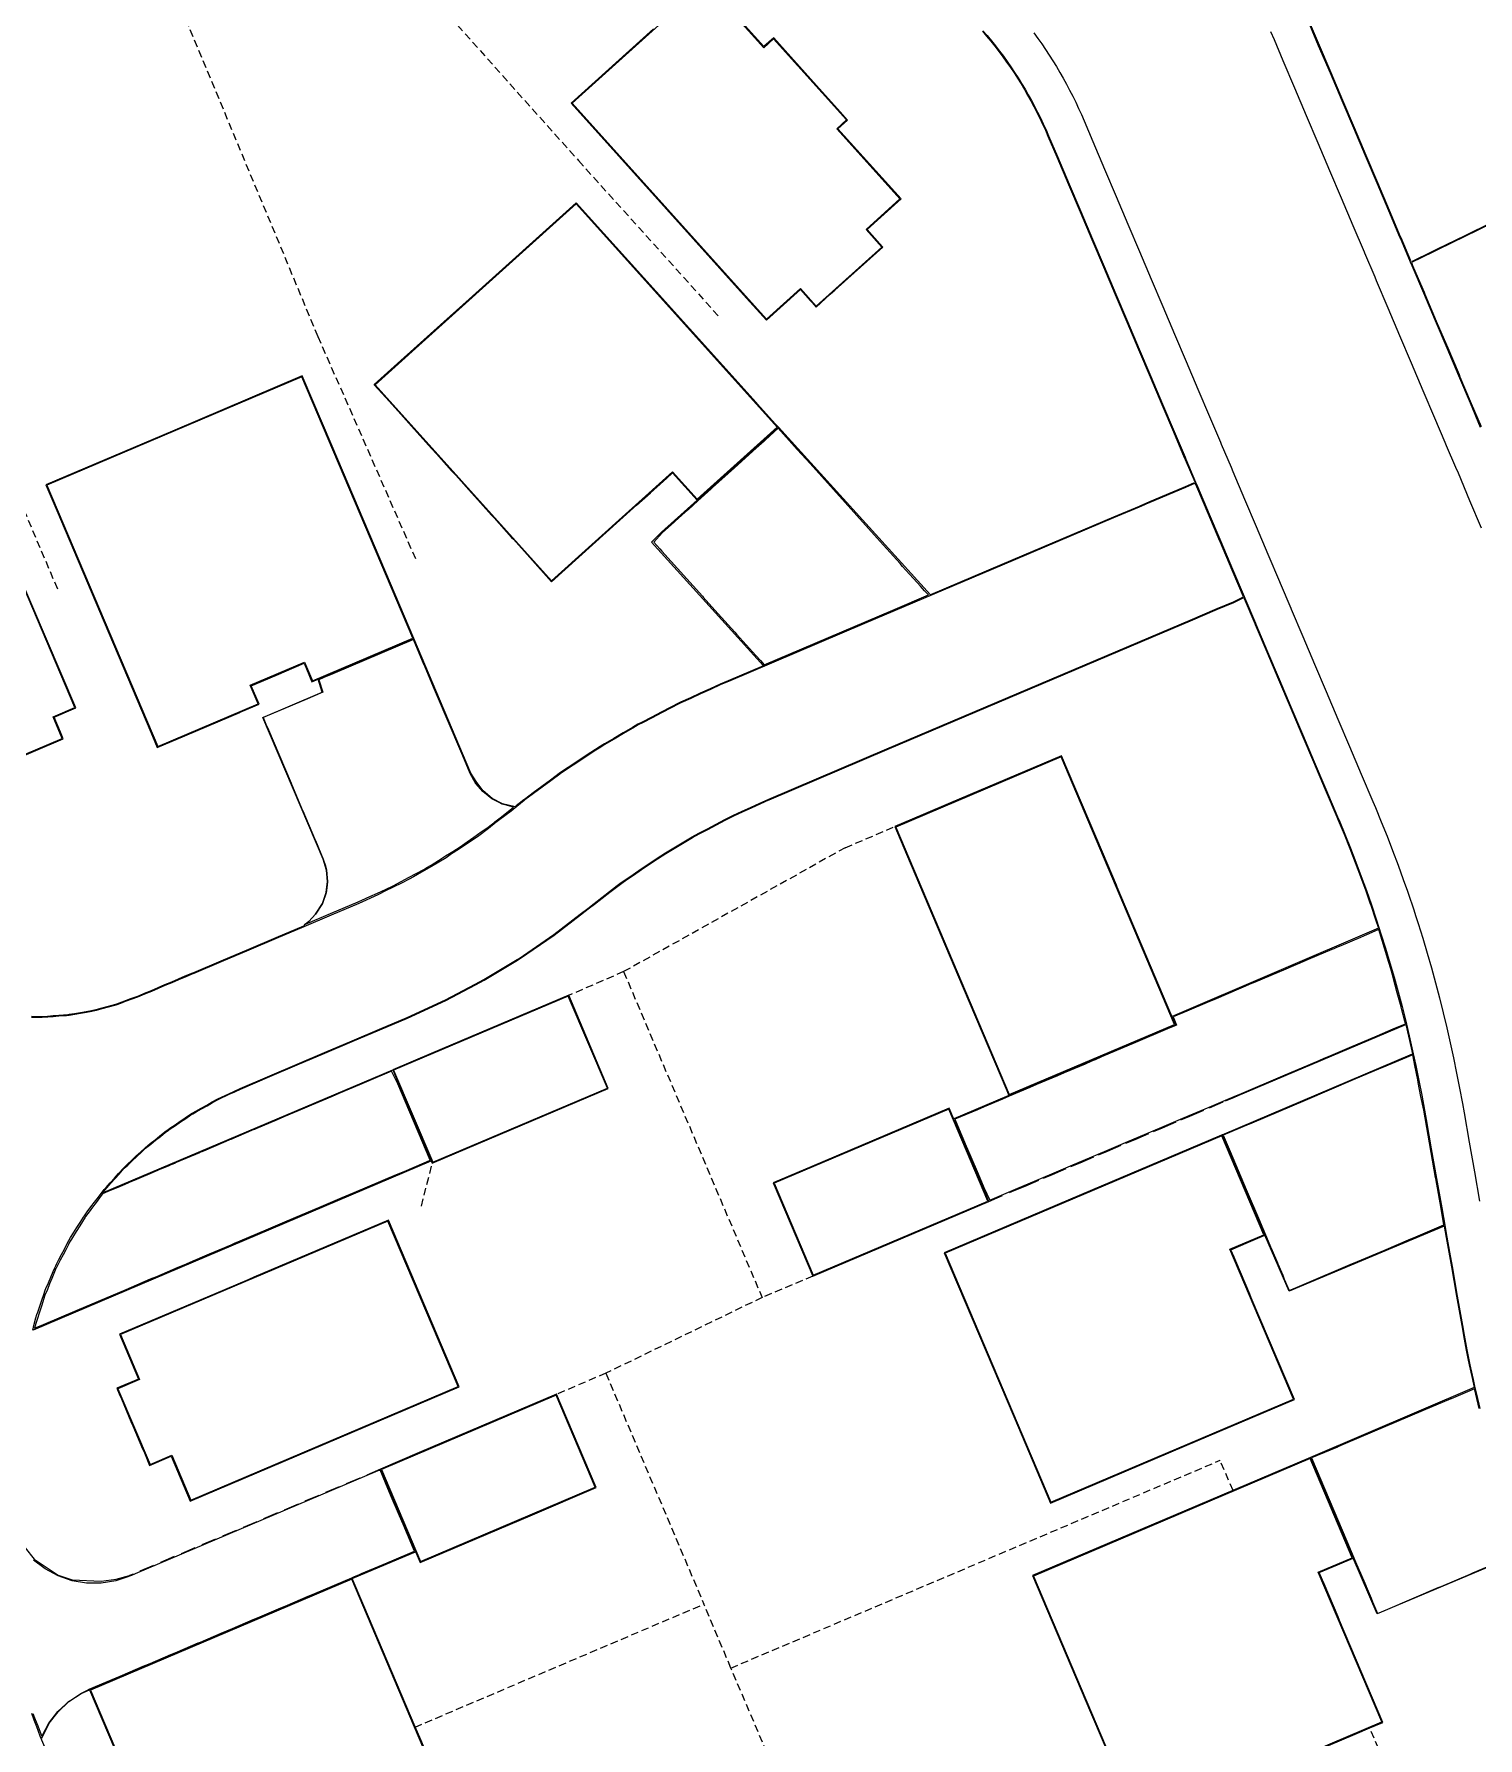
# Model space of a CAD drawing. Header units: metres. Extents: x 337936 to 338461, y 373266 to 374024.
# Drawn here: x 338106 to 338154.3, y 373467.2 to 373524.3 of the extents above; entities that cross this region are included whole.
import ezdxf

# ---------------------------------------------------------------- set-up
doc = ezdxf.new("R2010")
doc.units = ezdxf.units.M
doc.linetypes.add('DASHED2', pattern=[0.375, 0.25, -0.125])
for name, color, linetype in [('3D_LINES', 4, 'Continuous'), ('PLOTS EXTERNAL LEVEL', 3, 'Continuous'), ('PLOTS FFL', 1, 'Continuous')]:
    doc.layers.add(name, color=color, linetype=linetype)
doc.layers.add('GARAGES FFL', color=150, linetype='Continuous', lineweight=0)

msp = doc.modelspace()

# ---------------------------------------------------------------- linework, layer by layer
at = {"layer": '3D_LINES', "linetype": 'DASHED2'}
for points in [[(338114.655, 373530.718, 33.237), (338114.658, 373530.714, 33.337), (338124.202, 373520.04, 34.05)], [(338115.488, 373514.141, 33.975), (338109.61, 373528.244, 33.38), (338109.61, 373528.244, 33.38)], [(338106.768, 373505.692, 33.975), (338099.335, 373523.204, 33.353)], [(338124.202, 373520.04, 34.05), (338128.889, 373514.834, 34.05)], [(338118.755, 373506.701, 33.975), (338115.488, 373514.141, 33.975)], [(338133.134, 373497.038, 34.18), (338134.821, 373497.754, 34.275), (338134.821, 373497.754, 34.275)], [(338133.134, 373497.038, 34.18), (338125.716, 373492.888, 33.85)], [(338125.716, 373492.888, 33.85), (338123.871, 373492.089, 33.75)], [(338125.716, 373492.888, 33.85), (338130.351, 373481.981, 34.125)], [(338118.944, 373485.04, 33.662), (338119.31, 373486.475, 33.75)], [(338132.05, 373482.696, 34.125), (338130.351, 373481.981, 34.125)], [(338130.351, 373481.981, 34.125), (338125.122, 373479.445, 33.9)], [(338125.122, 373479.445, 33.9), (338123.474, 373478.745, 33.9), (338123.467, 373478.742, 33.75)], [(338125.122, 373479.445, 33.9), (338128.402, 373471.717, 33.865)], [(338129.309, 373469.58, 33.865), (338145.687, 373476.532, 34.057), (338145.687, 373476.532, 34.057)], [(338146.117, 373475.52, 33.975), (338145.687, 373476.532, 34.057)], [(338118.731, 373467.601, 33.9), (338128.402, 373471.717, 33.865)], [(338129.309, 373469.58, 33.865), (338128.402, 373471.717, 33.865)], [(338131.682, 373463.989, 33.85), (338129.309, 373469.58, 33.865)], [(338151.282, 373466.194, 33.9), (338150.696, 373467.575, 33.975)]]:
    msp.add_polyline3d(points, dxfattribs=at)
at = {"layer": '3D_LINES'}
for points in [[(338152.07, 373516.676, 34.641), (338151.743, 373517.447, 34.641), (338151.726, 373517.487, 34.641), (338151.353, 373518.367, 34.627), (338150.962, 373519.288, 34.61), (338150.571, 373520.208, 34.592), (338150.18, 373521.129, 34.573), (338149.79, 373522.049, 34.554), (338149.399, 373522.97, 34.533), (338149.008, 373523.89, 34.511), (338148.712, 373524.588, 34.494), (338148.591, 373524.868, 34.489), (338148.518, 373525.032, 34.485), (338148.466, 373525.147, 34.483), (338148.337, 373525.423, 34.477), (338148.205, 373525.698, 34.471), (338148.087, 373525.937, 34.466)], [(338154.408, 373511.106, 34.615), (338154.065, 373511.914, 34.621), (338153.674, 373512.834, 34.627), (338153.283, 373513.755, 34.632), (338152.893, 373514.675, 34.636), (338152.502, 373515.596, 34.639), (338152.111, 373516.516, 34.641), (338152.06, 373516.636, 34.641), (338152.06, 373516.636, 34.641), (338151.72, 373517.437, 34.641), (338151.703, 373517.478, 34.641), (338151.703, 373517.478, 34.641), (338151.33, 373518.357, 34.627), (338150.939, 373519.278, 34.61), (338150.548, 373520.198, 34.592), (338150.157, 373521.119, 34.573), (338149.767, 373522.039, 34.554), (338149.376, 373522.96, 34.533), (338148.985, 373523.88, 34.511), (338148.689, 373524.579, 34.494)], [(338137.726, 373524.368, 34.39), (338137.869, 373524.202, 34.393), (338138.008, 373524.033, 34.397), (338138.145, 373523.862, 34.401), (338138.279, 373523.689, 34.404), (338138.409, 373523.514, 34.408), (338138.537, 373523.336, 34.411), (338138.663, 373523.157, 34.415), (338138.785, 373522.975, 34.418), (338138.904, 373522.791, 34.421), (338139.02, 373522.606, 34.424), (338139.133, 373522.418, 34.427), (338139.242, 373522.229, 34.43), (338139.349, 373522.038, 34.433), (338139.452, 373521.845, 34.435), (338139.553, 373521.651, 34.438), (338139.65, 373521.455, 34.44), (338139.743, 373521.257, 34.443), (338139.834, 373521.058, 34.445), (338139.921, 373520.857, 34.448), (338140.217, 373520.159, 34.453), (338140.608, 373519.238, 34.459), (338140.999, 373518.318, 34.464), (338141.39, 373517.397, 34.468), (338141.78, 373516.477, 34.471), (338142.171, 373515.556, 34.474), (338142.562, 373514.636, 34.475), (338142.953, 373513.715, 34.475), (338143.343, 373512.795, 34.474), (338143.734, 373511.874, 34.472), (338144.125, 373510.954, 34.469), (338144.487, 373510.1, 34.466), (338144.516, 373510.033, 34.465), (338144.834, 373509.283, 34.461)], [(338137.745, 373524.385, 34.39), (338137.888, 373524.218, 34.393), (338138.027, 373524.049, 34.397), (338138.164, 373523.878, 34.401), (338138.298, 373523.704, 34.404), (338138.43, 373523.529, 34.408), (338138.558, 373523.351, 34.411), (338138.683, 373523.171, 34.415), (338138.805, 373522.989, 34.418), (338138.925, 373522.805, 34.421), (338139.041, 373522.619, 34.424), (338139.154, 373522.431, 34.427), (338139.264, 373522.242, 34.43), (338139.371, 373522.05, 34.433), (338139.475, 373521.857, 34.435), (338139.575, 373521.662, 34.438), (338139.672, 373521.465, 34.44), (338139.766, 373521.267, 34.443), (338139.857, 373521.068, 34.445), (338139.944, 373520.867, 34.448), (338140.24, 373520.168, 34.453), (338140.631, 373519.248, 34.459), (338141.022, 373518.327, 34.464), (338141.413, 373517.407, 34.468), (338141.803, 373516.486, 34.471), (338142.194, 373515.566, 34.474), (338142.585, 373514.645, 34.475), (338142.976, 373513.725, 34.475), (338143.366, 373512.804, 34.474), (338143.757, 373511.884, 34.472), (338144.148, 373510.963, 34.469), (338144.51, 373510.11, 34.466), (338144.51, 373510.11, 34.466), (338144.539, 373510.043, 34.465), (338144.867, 373509.268, 34.461), (338144.867, 373509.268, 34.461), (338144.929, 373509.122, 34.46), (338145.32, 373508.202, 34.455), (338145.711, 373507.281, 34.448), (338146.101, 373506.361, 34.44), (338146.492, 373505.44, 34.431), (338146.512, 373505.393, 34.431), (338146.512, 373505.393, 34.431), (338146.869, 373504.552, 34.422), (338146.869, 373504.552, 34.422), (338146.883, 373504.52, 34.421), (338147.274, 373503.599, 34.41), (338147.664, 373502.679, 34.399), (338148.055, 373501.758, 34.388), (338148.446, 373500.838, 34.377), (338148.837, 373499.917, 34.366), (338149.227, 373498.997, 34.355), (338149.618, 373498.076, 34.343), (338149.666, 373497.964, 34.342), (338149.86, 373497.495, 34.336), (338150.049, 373497.025, 34.329), (338150.233, 373496.552, 34.323), (338150.411, 373496.077, 34.317), (338150.584, 373495.6, 34.311), (338150.738, 373495.162, 34.305), (338150.752, 373495.122, 34.304), (338150.914, 373494.641, 34.298), (338151.016, 373494.332, 34.294), (338151.016, 373494.332, 34.294), (338151.071, 373494.159, 34.292), (338151.223, 373493.675, 34.286), (338151.369, 373493.189, 34.279), (338151.51, 373492.702, 34.273), (338151.645, 373492.213, 34.267), (338151.775, 373491.722, 34.261), (338151.899, 373491.23, 34.254), (338152.018, 373490.737, 34.248), (338152.131, 373490.243, 34.242), (338152.238, 373489.747, 34.236), (338152.34, 373489.25, 34.229), (338152.437, 373488.752, 34.223), (338152.528, 373488.253, 34.217), (338152.583, 373487.938, 34.213), (338152.757, 373486.953, 34.202), (338152.931, 373485.969, 34.191), (338153.104, 373484.984, 34.18), (338153.207, 373484.399, 34.173), (338153.278, 373483.999, 34.169), (338153.366, 373483.499, 34.163), (338153.366, 373483.499, 34.163), (338153.452, 373483.014, 34.158), (338153.625, 373482.029, 34.147), (338153.799, 373481.044, 34.135), (338153.857, 373480.719, 34.132), (338153.951, 373480.225, 34.127), (338154.017, 373479.894, 34.124), (338154.017, 373479.894, 34.124), (338154.05, 373479.733, 34.122), (338154.155, 373479.241, 34.117), (338154.218, 373478.959, 34.114), (338154.218, 373478.959, 34.114), (338154.266, 373478.75, 34.112), (338154.381, 373478.261, 34.107)], [(338139.453, 373524.311, 34.358), (338139.585, 373524.128, 34.361), (338139.715, 373523.943, 34.364), (338139.842, 373523.756, 34.367), (338139.966, 373523.567, 34.37), (338140.087, 373523.375, 34.373), (338140.206, 373523.182, 34.376), (338140.321, 373522.988, 34.378), (338140.433, 373522.791, 34.381), (338140.542, 373522.593, 34.384), (338140.648, 373522.393, 34.386), (338140.75, 373522.191, 34.389), (338140.85, 373521.988, 34.391), (338140.946, 373521.784, 34.393), (338141.04, 373521.577, 34.395), (338141.131, 373521.367, 34.398), (338141.426, 373520.672, 34.403), (338141.817, 373519.751, 34.409), (338142.208, 373518.831, 34.414), (338142.598, 373517.91, 34.418), (338142.989, 373516.99, 34.421), (338143.38, 373516.069, 34.424), (338143.77, 373515.149, 34.425), (338144.161, 373514.228, 34.425), (338144.552, 373513.308, 34.424), (338144.943, 373512.387, 34.422), (338145.333, 373511.467, 34.419), (338145.696, 373510.613, 34.416), (338145.724, 373510.546, 34.415), (338146.053, 373509.772, 34.406), (338146.115, 373509.626, 34.405), (338146.506, 373508.705, 34.4), (338146.896, 373507.785, 34.393), (338147.287, 373506.864, 34.385), (338147.678, 373505.944, 34.376), (338147.698, 373505.896, 34.376), (338148.055, 373505.055, 34.372), (338148.069, 373505.023, 34.371), (338148.459, 373504.103, 34.36), (338148.85, 373503.182, 34.349), (338149.241, 373502.262, 34.338), (338149.631, 373501.341, 34.327), (338150.022, 373500.421, 34.316), (338150.413, 373499.5, 34.305), (338150.803, 373498.58, 34.293), (338150.886, 373498.385, 34.291), (338151.083, 373497.906, 34.285), (338151.275, 373497.426, 34.279), (338151.462, 373496.943, 34.272), (338151.643, 373496.458, 34.266), (338151.819, 373495.972, 34.26), (338151.956, 373495.581, 34.255), (338151.989, 373495.485, 34.242), (338152.155, 373494.992, 34.178), (338152.241, 373494.729, 34.144), (338152.314, 373494.502, 34.141), (338152.468, 373494.007, 34.135), (338152.617, 373493.512, 34.129), (338152.76, 373493.014, 34.123), (338152.897, 373492.516, 34.117), (338153.029, 373492.015, 34.11), (338153.156, 373491.514, 34.104), (338153.276, 373491.011, 34.098), (338153.392, 373490.506, 34.092), (338153.501, 373490.001, 34.086), (338153.605, 373489.494, 34.079), (338153.703, 373488.986, 34.073), (338153.796, 373488.475, 34.067), (338153.852, 373488.162, 34.063), (338154.025, 373487.177, 34.052), (338154.199, 373486.192, 34.041), (338154.373, 373485.207, 34.03)], [(338154.442, 373507.728, 34.538), (338154.051, 373508.649, 34.548), (338153.661, 373509.569, 34.557), (338153.579, 373509.761, 34.558), (338153.27, 373510.49, 34.56), (338153.222, 373510.602, 34.56), (338152.879, 373511.411, 34.566), (338152.488, 373512.331, 34.572), (338152.098, 373513.252, 34.577), (338151.707, 373514.172, 34.581), (338151.316, 373515.093, 34.584), (338150.926, 373516.013, 34.586), (338150.875, 373516.133, 34.586), (338150.535, 373516.934, 34.591), (338150.517, 373516.974, 34.591), (338150.144, 373517.854, 34.577), (338149.753, 373518.775, 34.56), (338149.363, 373519.695, 34.542), (338148.972, 373520.616, 34.523), (338148.581, 373521.536, 34.504), (338148.19, 373522.457, 34.483), (338147.8, 373523.377, 34.461), (338147.502, 373524.078, 34.444), (338147.386, 373524.346, 34.438)], [(338146.479, 373505.407, 34.431), (338146.489, 373505.383, 34.431), (338146.846, 373504.542, 34.422), (338146.86, 373504.51, 34.421), (338147.251, 373503.59, 34.41), (338147.641, 373502.669, 34.399), (338148.032, 373501.749, 34.388), (338148.423, 373500.828, 34.377), (338148.814, 373499.908, 34.366), (338149.204, 373498.987, 34.355), (338149.595, 373498.067, 34.343), (338149.642, 373497.954, 34.342), (338149.837, 373497.486, 34.336), (338150.026, 373497.016, 34.329), (338150.209, 373496.543, 34.323), (338150.388, 373496.068, 34.317), (338150.561, 373495.592, 34.311), (338150.714, 373495.154, 34.305), (338150.728, 373495.114, 34.304), (338150.891, 373494.633, 34.298), (338150.986, 373494.343, 34.294)], [(338149.227, 373498.997, 34.355), (338149.618, 373498.076, 34.343)], [(338151.899, 373491.123, 34.253), (338151.993, 373490.732, 34.248), (338152.106, 373490.237, 34.242), (338152.129, 373490.135, 34.241)], [(338153.187, 373484.369, 34.173), (338153.253, 373483.995, 34.169), (338153.341, 373483.494, 34.163), (338153.427, 373483.01, 34.158), (338153.601, 373482.025, 34.147), (338153.774, 373481.04, 34.135), (338153.833, 373480.715, 34.132), (338153.927, 373480.221, 34.127), (338153.993, 373479.889, 34.124), (338154.026, 373479.728, 34.122), (338154.131, 373479.236, 34.117), (338154.19, 373478.967, 34.114)]]:
    msp.add_polyline3d(points, dxfattribs=at)
at = {"layer": '3D_LINES', "linetype": 'Continuous'}
for points in [[(338157.589, 373519.333, 34.385), (338156.413, 373518.759, 34.452), (338154.758, 373517.952, 34.546), (338153.874, 373517.521, 34.577), (338152.947, 373517.069, 34.61), (338152.793, 373516.994, 34.615), (338152.092, 373516.652, 34.639)], [(338154.769, 373517.929, 34.546), (338153.884, 373517.498, 34.577), (338152.958, 373517.046, 34.61), (338152.804, 373516.971, 34.615), (338152.092, 373516.624, 34.64), (338152.132, 373516.53, 34.64), (338152.513, 373515.633, 34.638), (338152.543, 373515.564, 34.637), (338152.924, 373514.666, 34.635), (338153.305, 373513.769, 34.631), (338153.686, 373512.871, 34.626), (338153.715, 373512.802, 34.625), (338154.096, 373511.905, 34.619), (338154.421, 373511.14, 34.613)], [(338135.986, 373505.499, 34.365), (338130.896, 373511.111, 34.055)], [(338105.935, 373480.892, 33.903), (338105.985, 373481.094, 33.902), (338106.036, 373481.296, 33.901), (338106.073, 373481.408, 33.9), (338106.102, 373481.494, 33.9), (338106.169, 373481.691, 33.899), (338106.236, 373481.888, 33.898), (338106.302, 373482.085, 33.897), (338106.35, 373482.225, 33.896), (338106.374, 373482.282, 33.896), (338106.457, 373482.473, 33.895), (338106.539, 373482.664, 33.894), (338106.622, 373482.855, 33.893), (338106.672, 373482.97, 33.892), (338106.705, 373483.047, 33.892), (338106.739, 373483.125, 33.891), (338106.796, 373483.233, 33.891), (338106.894, 373483.418, 33.89), (338106.992, 373483.602, 33.889), (338107.09, 373483.785, 33.888), (338107.199, 373483.991, 33.887), (338107.299, 373484.145, 33.886), (338107.411, 373484.321, 33.885), (338107.524, 373484.496, 33.884), (338107.637, 373484.672, 33.883), (338107.668, 373484.72, 33.882), (338107.729, 373484.816, 33.882), (338107.752, 373484.845, 33.882), (338107.878, 373485.011, 33.881), (338108.005, 373485.176, 33.88), (338108.131, 373485.342, 33.879), (338108.257, 373485.507, 33.878), (338108.325, 373485.595, 33.878), (338108.39, 373485.668, 33.877), (338108.53, 373485.823, 33.877), (338108.67, 373485.978, 33.876), (338108.809, 373486.132, 33.875), (338108.981, 373486.323, 33.875), (338109.097, 373486.432, 33.874), (338109.249, 373486.575, 33.874), (338109.401, 373486.718, 33.873), (338109.553, 373486.861, 33.873), (338109.695, 373486.995, 33.873), (338109.868, 373487.133, 33.872), (338110.031, 373487.263, 33.872), (338110.193, 373487.393, 33.872), (338110.356, 373487.523, 33.872), (338110.462, 373487.607, 33.872), (338110.523, 373487.649, 33.872), (338110.696, 373487.765, 33.871), (338110.869, 373487.881, 33.871), (338111.041, 373487.997, 33.871), (338111.214, 373488.113, 33.872), (338111.275, 373488.155, 33.872), (338111.393, 373488.22, 33.872), (338111.575, 373488.322, 33.872), (338111.757, 373488.424, 33.872), (338111.938, 373488.526, 33.872), (338112.131, 373488.634, 33.873), (338112.497, 373488.804, 33.873), (338112.686, 373488.892, 33.874), (338112.876, 373488.98, 33.874), (338113.866, 373489.401, 33.878), (338114.781, 373489.789, 33.882), (338115.702, 373490.18, 33.887), (338116.622, 373490.571, 33.894), (338117.543, 373490.961, 33.901), (338118.468, 373491.354, 33.91), (338119.753, 373491.943, 33.924), (338120.749, 373492.47, 33.937), (338121.036, 373492.624, 33.941), (338122.148, 373493.295, 33.958), (338122.213, 373493.334, 33.959), (338123.38, 373494.131, 33.979), (338124.258, 373494.808, 33.997), (338124.515, 373495.006, 34.003), (338124.728, 373495.17, 34.007), (338124.983, 373495.367, 34.013), (338125.244, 373495.568, 34.018), (338125.501, 373495.767, 34.024), (338125.635, 373495.87, 34.027), (338125.764, 373495.959, 34.03), (338126.033, 373496.142, 34.035), (338126.301, 373496.326, 34.041), (338126.569, 373496.51, 34.047), (338126.839, 373496.691, 34.053), (338127.117, 373496.86, 34.058), (338127.395, 373497.028, 34.064), (338127.674, 373497.196, 34.07), (338127.952, 373497.364, 34.076), (338128.013, 373497.402, 34.077), (338128.237, 373497.52, 34.081), (338128.525, 373497.673, 34.087), (338128.812, 373497.825, 34.093), (338129.099, 373497.977, 34.098), (338129.263, 373498.064, 34.102), (338129.39, 373498.122, 34.104), (338129.686, 373498.258, 34.11), (338129.981, 373498.394, 34.115), (338130.277, 373498.53, 34.121), (338130.572, 373498.665, 34.127), (338130.574, 373498.666, 34.127), (338130.574, 373498.666, 34.127), (338134.527, 373500.343, 34.203), (338138.21, 373501.907, 34.273), (338141.896, 373503.472, 34.343), (338143.737, 373504.253, 34.379), (338144.68, 373504.653, 34.396), (338145.591, 373505.04, 34.413), (338146.13, 373505.269, 34.424), (338146.47, 373505.43, 34.431), (338146.089, 373506.327, 34.439), (338145.698, 373507.248, 34.447), (338145.676, 373507.299, 34.448), (338145.284, 373508.223, 34.455), (338144.903, 373509.121, 34.461), (338144.854, 373509.235, 34.461), (338144.531, 373509.098, 34.464), (338144.101, 373508.916, 34.468), (338143.333, 373508.59, 34.475), (338143.203, 373508.535, 34.477), (338143.027, 373508.46, 34.475), (338142.981, 373508.44, 34.474), (338142.121, 373508.075, 34.482), (338138.386, 373506.49, 34.411), (338133.784, 373504.537, 34.323), (338129.228, 373502.603, 34.236), (338128.952, 373502.486, 34.231), (338128.622, 373502.335, 34.225), (338128.292, 373502.185, 34.22), (338127.963, 373502.035, 34.214), (338127.633, 373501.884, 34.209), (338127.562, 373501.852, 34.208), (338127.309, 373501.72, 34.203), (338126.988, 373501.553, 34.198), (338126.666, 373501.386, 34.192), (338126.345, 373501.218, 34.187), (338126.207, 373501.147, 34.185), (338126.028, 373501.041, 34.182), (338125.716, 373500.857, 34.176), (338125.403, 373500.673, 34.171), (338125.091, 373500.489, 34.165), (338124.891, 373500.371, 34.162), (338124.782, 373500.299, 34.16), (338124.48, 373500.099, 34.154), (338124.178, 373499.899, 34.149), (338123.875, 373499.699, 34.143), (338123.588, 373499.507, 34.138), (338123.575, 373499.497, 34.138), (338123.283, 373499.281, 34.132), (338122.992, 373499.065, 34.127), (338122.7, 373498.85, 34.121), (338122.409, 373498.634, 34.116), (338122.389, 373498.62, 34.116), (338122.138, 373498.419, 34.111), (338121.889, 373498.22, 34.106), (338121.876, 373498.209, 34.106), (338121.397, 373497.843, 34.094), (338121.385, 373497.833, 34.094), (338121.192, 373497.685, 34.089), (338120.865, 373497.434, 34.081), (338120.253, 373497.023, 34.069), (338120.014, 373496.862, 34.064), (338119.911, 373496.793, 34.062), (338119.775, 373496.703, 34.059), (338119.527, 373496.557, 34.054), (338119.279, 373496.412, 34.05), (338119.031, 373496.267, 34.046), (338118.68, 373496.061, 34.039), (338118.53, 373495.985, 34.037), (338118.274, 373495.855, 34.033), (338118.003, 373495.718, 34.029), (338117.747, 373495.589, 34.026), (338117.504, 373495.467, 34.022), (338117.489, 373495.461, 34.022), (338116.847, 373495.174, 34.014), (338115.926, 373494.784, 34.005), (338115.006, 373494.393, 33.998), (338114.085, 373494.002, 33.991), (338113.165, 373493.611, 33.986), (338112.244, 373493.221, 33.982), (338111.324, 373492.83, 33.978), (338111.254, 373492.801, 33.978), (338111.038, 373492.709, 33.978), (338110.812, 373492.613, 33.978), (338110.585, 373492.516, 33.977), (338110.358, 373492.42, 33.977), (338110.131, 373492.324, 33.977), (338109.904, 373492.227, 33.978), (338109.676, 373492.13, 33.978), (338109.523, 373492.066, 33.978), (338109.445, 373492.037, 33.979), (338109.213, 373491.951, 33.98), (338108.975, 373491.863, 33.981), (338108.924, 373491.844, 33.981), (338108.747, 373491.779, 33.981), (338108.71, 373491.767, 33.981), (338108.462, 373491.701, 33.982), (338108.249, 373491.644, 33.982), (338108.051, 373491.591, 33.982), (338107.906, 373491.552, 33.983), (338107.728, 373491.523, 33.983), (338107.531, 373491.49, 33.984), (338107.34, 373491.458, 33.984), (338107.153, 373491.426, 33.985), (338107.068, 373491.412, 33.985), (338106.967, 373491.405, 33.985), (338106.808, 373491.393, 33.986), (338106.62, 373491.38, 33.987), (338106.434, 373491.366, 33.988), (338106.25, 373491.353, 33.988), (338106.221, 373491.351, 33.988), (338106.083, 373491.354, 33.989), (338105.895, 373491.358, 33.99)], [(338144.82, 373509.248, 34.462), (338144.521, 373509.121, 34.464), (338144.092, 373508.939, 34.468), (338143.324, 373508.613, 34.475), (338143.194, 373508.558, 34.477), (338143.018, 373508.483, 34.475), (338142.971, 373508.463, 34.474), (338142.111, 373508.098, 34.482), (338138.377, 373506.513, 34.411), (338135.986, 373505.499, 34.365)], [(338130.396, 373503.126, 34.259), (338126.65, 373507.26, 34.129), (338126.987, 373507.597, 34.129), (338128.181, 373508.666, 34.051)], [(338130.584, 373498.643, 34.127), (338134.537, 373500.32, 34.203), (338138.22, 373501.884, 34.273), (338141.906, 373503.449, 34.343), (338143.747, 373504.23, 34.379), (338144.69, 373504.63, 34.396), (338145.601, 373505.017, 34.413), (338146.14, 373505.246, 34.424), (338146.479, 373505.407, 34.43)], [(338122.084, 373498.408, 34.11), (338121.656, 373498.505, 34.105), (338121.31, 373498.686, 34.083), (338121.018, 373498.939, 34.062), (338120.783, 373499.254, 34.042), (338120.6, 373499.537, 34.027), (338118.691, 373504.036, 33.975)], [(338130.396, 373503.126, 34.259), (338129.219, 373502.626, 34.236), (338128.942, 373502.509, 34.231), (338128.612, 373502.358, 34.225), (338128.282, 373502.208, 34.22), (338127.952, 373502.057, 34.214), (338127.622, 373501.907, 34.209), (338127.551, 373501.875, 34.208), (338127.298, 373501.743, 34.203), (338126.976, 373501.575, 34.198), (338126.655, 373501.408, 34.192), (338126.333, 373501.24, 34.187), (338126.195, 373501.169, 34.185), (338126.016, 373501.063, 34.182), (338125.703, 373500.879, 34.176), (338125.391, 373500.695, 34.171), (338125.079, 373500.511, 34.165), (338124.878, 373500.393, 34.162), (338124.769, 373500.32, 34.16), (338124.466, 373500.12, 34.154), (338124.164, 373499.92, 34.149), (338123.862, 373499.72, 34.143), (338123.574, 373499.527, 34.138), (338123.56, 373499.517, 34.138), (338123.268, 373499.301, 34.132), (338122.977, 373499.085, 34.127), (338122.685, 373498.87, 34.121), (338122.394, 373498.654, 34.116), (338122.374, 373498.639, 34.116), (338122.123, 373498.439, 34.111), (338122.084, 373498.408, 34.11)], [(338115.016, 373494.424, 33.998), (338115.059, 373494.478, 33.999), (338115.171, 373494.569, 34.001), (338115.402, 373494.816, 34.007), (338115.633, 373495.171, 34.01), (338115.757, 373495.533, 34.013), (338115.802, 373495.907, 34.015), (338115.767, 373496.286, 34.016), (338115.657, 373496.652, 34.017), (338113.641, 373501.395, 34.083), (338115.628, 373502.243, 34.01), (338115.492, 373502.678, 34.019)], [(338108.271, 373485.484, 33.878), (338108.277, 373485.492, 33.878), (338108.344, 373485.579, 33.878), (338108.408, 373485.651, 33.877), (338108.549, 373485.806, 33.877), (338108.688, 373485.961, 33.876), (338108.828, 373486.115, 33.875), (338108.999, 373486.306, 33.875), (338109.114, 373486.414, 33.874), (338109.266, 373486.557, 33.874), (338109.418, 373486.7, 33.873), (338109.57, 373486.843, 33.873), (338109.712, 373486.977, 33.873), (338109.883, 373487.114, 33.872), (338110.046, 373487.244, 33.872), (338110.209, 373487.373, 33.872), (338110.371, 373487.503, 33.872), (338110.476, 373487.587, 33.872), (338110.537, 373487.628, 33.872), (338110.71, 373487.744, 33.871), (338110.883, 373487.86, 33.871), (338111.055, 373487.976, 33.871), (338111.228, 373488.093, 33.872), (338111.288, 373488.133, 33.872), (338111.405, 373488.198, 33.872), (338111.587, 373488.3, 33.872), (338111.769, 373488.402, 33.872), (338111.951, 373488.504, 33.872), (338112.142, 373488.611, 33.873), (338112.508, 373488.782, 33.873), (338112.697, 373488.869, 33.874), (338112.886, 373488.958, 33.874), (338113.876, 373489.378, 33.878), (338114.791, 373489.766, 33.882), (338115.711, 373490.157, 33.887), (338116.632, 373490.548, 33.894), (338117.552, 373490.938, 33.901), (338118.478, 373491.331, 33.91), (338119.764, 373491.921, 33.924), (338120.761, 373492.448, 33.937), (338121.048, 373492.602, 33.941), (338122.161, 373493.273, 33.958), (338122.226, 373493.313, 33.959), (338123.394, 373494.111, 33.979), (338124.273, 373494.788, 33.997), (338124.53, 373494.986, 34.003), (338124.743, 373495.151, 34.007), (338124.999, 373495.348, 34.013), (338125.259, 373495.549, 34.018), (338125.517, 373495.747, 34.024), (338125.65, 373495.85, 34.027), (338125.778, 373495.938, 34.03), (338126.047, 373496.122, 34.035), (338126.315, 373496.305, 34.041), (338126.583, 373496.489, 34.047), (338126.852, 373496.67, 34.053), (338127.13, 373496.838, 34.058), (338127.408, 373497.007, 34.064), (338127.687, 373497.175, 34.07), (338127.965, 373497.343, 34.076), (338128.026, 373497.38, 34.077), (338128.249, 373497.498, 34.081), (338128.537, 373497.651, 34.087), (338128.824, 373497.803, 34.093), (338129.111, 373497.955, 34.098), (338129.274, 373498.042, 34.102), (338129.4, 373498.1, 34.104), (338129.696, 373498.236, 34.11), (338129.992, 373498.371, 34.115), (338130.287, 373498.507, 34.121), (338130.582, 373498.642, 34.127), (338130.584, 373498.643, 34.127), (338130.584, 373498.643, 34.127)], [(338115.016, 373494.424, 33.998), (338114.996, 373494.416, 33.998), (338114.075, 373494.025, 33.991), (338113.155, 373493.634, 33.986), (338112.234, 373493.244, 33.982), (338111.314, 373492.853, 33.978), (338111.245, 373492.824, 33.978), (338111.028, 373492.732, 33.978), (338110.802, 373492.636, 33.978), (338110.575, 373492.539, 33.977), (338110.349, 373492.443, 33.977), (338110.121, 373492.347, 33.977), (338109.894, 373492.25, 33.978), (338109.666, 373492.153, 33.978), (338109.514, 373492.089, 33.978), (338109.437, 373492.06, 33.979), (338109.204, 373491.974, 33.98), (338108.966, 373491.886, 33.981), (338108.915, 373491.867, 33.981), (338108.739, 373491.802, 33.981), (338108.703, 373491.791, 33.981), (338108.455, 373491.725, 33.982), (338108.242, 373491.668, 33.982), (338108.045, 373491.615, 33.982), (338107.9, 373491.577, 33.983), (338107.724, 373491.547, 33.983), (338107.527, 373491.514, 33.984), (338107.336, 373491.482, 33.984), (338107.149, 373491.451, 33.985), (338107.065, 373491.437, 33.985), (338106.965, 373491.43, 33.985), (338106.807, 373491.418, 33.986), (338106.618, 373491.405, 33.987), (338106.432, 373491.391, 33.988), (338106.248, 373491.378, 33.988), (338106.22, 373491.376, 33.988), (338106.083, 373491.379, 33.989), (338105.895, 373491.383, 33.99)], [(338150.986, 373494.343, 34.294), (338144.078, 373491.386, 34.213)], [(338146.287, 373488.74, 34.137), (338151.899, 373491.123, 34.253)], [(338145.758, 373487.429, 34.131), (338152.129, 373490.135, 34.241)], [(338108.271, 373485.484, 33.878), (338117.983, 373489.6, 33.75)], [(338138.612, 373488.741, 34.275), (338136.771, 373487.96, 34.275)], [(338145.76, 373487.43, 34.129), (338145.76, 373487.43, 34.129)], [(338105.963, 373480.9, 33.903), (338119.277, 373486.552, 33.75)], [(338153.187, 373484.369, 34.173), (338147.993, 373482.195, 34.173), (338147.185, 373484.065, 34.125)], [(338154.19, 373478.967, 34.114), (338148.715, 373476.623, 33.975)], [(338154.363, 373478.268, 34.107), (338154.244, 373478.747, 34.111), (338154.2, 373478.924, 34.113), (338154.2, 373478.924, 34.113), (338153.502, 373478.628, 34.091), (338153.422, 373478.594, 34.089), (338153.408, 373478.588, 34.089), (338152.487, 373478.197, 34.06), (338149.885, 373477.092, 34), (338149.622, 373476.981, 33.996), (338149.612, 373476.976, 33.996), (338148.748, 373476.61, 33.976), (338149.929, 373473.827, 33.976), (338150.166, 373473.269, 33.976), (338150.19, 373473.213, 33.988), (338150.332, 373472.877, 34.103), (338150.386, 373472.75, 34.103), (338150.562, 373472.336, 34.103), (338150.576, 373472.303, 34.103), (338150.738, 373471.921, 34.103), (338150.792, 373471.794, 34.103), (338150.955, 373471.409, 34.042), (338151.22, 373471.521, 34.057), (338152.99, 373472.272, 34.032), (338153.054, 373472.299, 34.029), (338153.082, 373472.311, 34.028), (338154.059, 373472.726, 34.051), (338154.141, 373472.761, 34.052), (338155.046, 373473.145, 34.055)], [(338105.94, 373468.059, 33.965), (338106.019, 373467.858, 33.966), (338106.102, 373467.646, 33.967), (338106.186, 373467.432, 33.968), (338106.23, 373467.32, 33.969), (338106.238, 373467.302, 33.969), (338106.245, 373467.315, 33.969), (338106.472, 373467.735, 33.963), (338106.772, 373468.124, 33.957), (338107.042, 373468.375, 33.952), (338107.131, 373468.459, 33.945), (338107.206, 373468.508, 33.94), (338107.54, 373468.732, 33.938), (338107.766, 373468.842, 33.935), (338107.826, 373468.871, 33.909), (338108.033, 373468.959, 33.906), (338108.729, 373469.254, 33.906), (338108.938, 373469.343, 33.901), (338109.634, 373469.638, 33.901), (338109.859, 373469.734, 33.896), (338110.555, 373470.029, 33.896), (338110.779, 373470.124, 33.89), (338111.475, 373470.42, 33.89), (338111.546, 373470.45, 33.889), (338112.242, 373470.745, 33.889), (338112.62, 373470.906, 33.893), (338113.316, 373471.201, 33.893), (338113.541, 373471.297, 33.895), (338114.237, 373471.592, 33.895), (338114.461, 373471.687, 33.898), (338115.157, 373471.983, 33.898), (338115.382, 373472.078, 33.9), (338116.619, 373472.603, 33.9), (338116.619, 373472.603, 33.9), (338116.686, 373472.632, 33.9), (338116.876, 373472.712, 33.9), (338116.936, 373472.738, 33.899), (338117.798, 373473.104, 33.899), (338117.845, 373473.124, 33.898), (338117.959, 373473.172, 33.9), (338118.713, 373473.492, 33.9), (338118.683, 373473.564, 33.9), (338118.329, 373474.397, 33.9), (338118.214, 373474.668, 33.9), (338117.937, 373475.322, 33.899), (338117.745, 373475.773, 33.899), (338117.561, 373476.208, 33.9), (338117.526, 373476.193, 33.899), (338117.488, 373476.177, 33.898), (338109.367, 373472.73, 33.927), (338109.243, 373472.677, 33.926), (338109.176, 373472.649, 33.927), (338109.12, 373472.63, 33.93), (338108.71, 373472.494, 33.916), (338108.224, 373472.417, 33.904), (338107.733, 373472.42, 33.897), (338107.248, 373472.502, 33.895), (338106.783, 373472.661, 33.897), (338106.35, 373472.894, 33.904), (338105.961, 373473.194, 33.915)], [(338105.089, 373474.593, 33.934), (338105.373, 373473.982, 33.935), (338105.98, 373473.226, 33.915), (338106.783, 373472.688, 33.897), (338107.248, 373472.529, 33.895), (338108.224, 373472.484, 33.904), (338108.726, 373472.556, 33.916), (338109.167, 373472.672, 33.933)], [(338116.629, 373472.58, 33.9), (338118.749, 373473.472, 33.9)], [(338155.815, 373473.444, 34.057), (338150.946, 373471.392, 34.042), (338150.143, 373473.259, 33.976)], [(338106.241, 373467.232, 33.97), (338106.478, 373467.728, 33.963), (338106.784, 373468.112, 33.957), (338107.14, 373468.454, 33.945), (338107.559, 373468.721, 33.938), (338107.836, 373468.848, 33.9)], [(338106.577, 373466.375, 33.975), (338106.184, 373467.301, 33.97), (338106.065, 373467.613, 33.968), (338105.981, 373467.832, 33.967), (338105.897, 373468.052, 33.966)]]:
    msp.add_polyline3d(points, dxfattribs=at)
for points in [[(338130.894, 373511.076, 34.069), (338130.457, 373510.681, 34.051), (338130.417, 373510.646, 34.051), (338130.154, 373510.409, 34.051), (338129.43, 373509.757, 34.051), (338128.689, 373509.09, 34.051), (338128.649, 373509.054, 34.051), (338128.201, 373508.65, 34.051), (338128.198, 373508.647, 34.052), (338127.882, 373508.363, 34.179), (338127.779, 373508.27, 34.179), (338127.444, 373507.969, 34.18), (338127.42, 373507.947, 34.18), (338127.007, 373507.575, 34.18), (338126.727, 373507.26, 34.129), (338126.924, 373507.041, 34.147), (338126.999, 373506.958, 34.146), (338128.352, 373505.456, 34.162), (338128.376, 373505.428, 34.161), (338128.773, 373504.988, 34.187), (338129.435, 373504.253, 34.22), (338129.493, 373504.188, 34.223), (338130.14, 373503.47, 34.256), (338130.293, 373503.299, 34.264), (338130.417, 373503.162, 34.26), (338134.732, 373504.993, 34.343), (338135.918, 373505.497, 34.366), (338135.794, 373505.634, 34.369), (338135.653, 373505.791, 34.359), (338135.056, 373506.454, 34.318), (338134.971, 373506.548, 34.312), (338134.302, 373507.291, 34.265), (338131.959, 373509.893, 34.117), (338131.529, 373510.37, 34.097), (338130.894, 373511.076, 34.069)], [(338118.677, 373504.003, 33.975), (338115.982, 373502.86, 33.975), (338115.683, 373502.733, 33.976), (338115.513, 373502.66, 34.003), (338115.646, 373502.239, 34.01), (338115.131, 373502.02, 34.106), (338114.122, 373501.592, 34.106), (338113.988, 373501.535, 34.104), (338113.914, 373501.504, 34.101), (338113.648, 373501.391, 34.083), (338113.742, 373501.171, 34.068), (338113.787, 373501.063, 34.062), (338114.58, 373499.196, 33.988), (338114.593, 373499.166, 33.987), (338114.967, 373498.285, 33.997), (338114.974, 373498.267, 33.997), (338115.366, 373497.344, 34.017), (338115.375, 373497.324, 34.017), (338115.395, 373497.276, 34.018), (338115.659, 373496.655, 34.017), (338115.729, 373496.427, 34.017), (338115.771, 373496.29, 34.016), (338115.804, 373495.909, 34.015), (338115.789, 373495.785, 34.014), (338115.758, 373495.53, 34.013), (338115.634, 373495.169, 34.01), (338115.405, 373494.807, 34.007), (338115.177, 373494.562, 34.001), (338115.067, 373494.473, 33.999), (338115.907, 373494.83, 34.006), (338116.827, 373495.22, 34.015), (338116.948, 373495.276, 34.017), (338117.218, 373495.401, 34.02), (338117.478, 373495.521, 34.024), (338117.739, 373495.641, 34.027), (338117.998, 373495.761, 34.031), (338118.263, 373495.904, 34.035), (338118.515, 373496.04, 34.039), (338118.768, 373496.176, 34.043), (338119.021, 373496.312, 34.047), (338119.132, 373496.372, 34.049), (338119.268, 373496.457, 34.051), (338119.512, 373496.609, 34.056), (338119.755, 373496.76, 34.06), (338119.882, 373496.839, 34.063), (338119.999, 373496.912, 34.065), (338120.242, 373497.065, 34.07), (338120.476, 373497.231, 34.075), (338120.7, 373497.39, 34.08), (338120.943, 373497.564, 34.085), (338121.177, 373497.73, 34.091), (338121.277, 373497.801, 34.093), (338121.371, 373497.875, 34.095), (338121.406, 373497.903, 34.096), (338121.622, 373498.073, 34.102), (338121.857, 373498.258, 34.108), (338122.03, 373498.399, 34.111), (338121.822, 373498.455, 34.113), (338121.653, 373498.5, 34.105), (338121.552, 373498.55, 34.098), (338121.304, 373498.675, 34.083), (338120.997, 373498.918, 34.062), (338120.771, 373499.188, 34.044), (338120.747, 373499.218, 34.042), (338120.7, 373499.302, 34.038), (338120.581, 373499.518, 34.027), (338120.327, 373500.116, 33.999), (338120.23, 373500.345, 33.994), (338119.84, 373501.265, 33.982), (338119.451, 373502.181, 33.978), (338119.353, 373502.412, 33.977), (338119.047, 373503.133, 33.976), (338119.042, 373503.145, 33.976), (338118.677, 373504.003, 33.975)], [(338150.966, 373494.284, 34.293), (338150.582, 373494.121, 34.284), (338150.385, 373494.037, 34.28), (338149.728, 373493.758, 34.266), (338149.581, 373493.696, 34.263), (338149.489, 373493.657, 34.261), (338149.43, 373493.632, 34.26), (338148.636, 373493.295, 34.243), (338148.28, 373493.144, 34.24), (338148.215, 373493.116, 34.241), (338147.727, 373492.909, 34.23), (338147.673, 373492.886, 34.231), (338146.806, 373492.518, 34.213), (338146.741, 373492.49, 34.213), (338146.46, 373492.371, 34.215), (338146.303, 373492.305, 34.215), (338145.548, 373491.984, 34.199), (338145.257, 373491.86, 34.202), (338144.574, 373491.57, 34.187), (338144.11, 373491.374, 34.211), (338144.228, 373491.098, 34.192), (338144.189, 373491.081, 34.193), (338144.143, 373491.062, 34.195), (338143.929, 373490.971, 34.199), (338142.777, 373490.482, 34.254), (338142.559, 373490.389, 34.257), (338141.717, 373490.032, 34.257), (338141.498, 373489.939, 34.26), (338141.381, 373489.889, 34.26), (338141.162, 373489.796, 34.264), (338140.461, 373489.499, 34.264), (338140.24, 373489.405, 34.267), (338139.54, 373489.108, 34.267), (338139.318, 373489.013, 34.27), (338138.622, 373488.718, 34.27), (338138.395, 373488.622, 34.272), (338137.782, 373488.362, 34.265), (338137.558, 373488.266, 34.266), (338136.804, 373487.946, 34.275), (338136.834, 373487.875, 34.275), (338137.188, 373487.042, 34.275), (338137.303, 373486.77, 34.275), (338137.58, 373486.117, 34.275), (338137.772, 373485.666, 34.275), (338137.98, 373485.241, 34.274), (338138.839, 373485.606, 34.239), (338139.13, 373485.729, 34.239), (338139.76, 373485.996, 34.226), (338140.05, 373486.12, 34.226), (338140.68, 373486.387, 34.213), (338140.971, 373486.51, 34.213), (338141.601, 373486.778, 34.203), (338141.891, 373486.901, 34.203), (338142.521, 373487.169, 34.193), (338142.812, 373487.292, 34.193), (338143.442, 373487.559, 34.183), (338143.732, 373487.683, 34.183), (338144.362, 373487.95, 34.173), (338144.653, 373488.073, 34.173), (338145.316, 373488.355, 34.163), (338145.316, 373488.355, 34.141), (338145.864, 373488.588, 34.132), (338146.155, 373488.711, 34.135), (338146.237, 373488.746, 34.137), (338146.399, 373488.814, 34.139), (338147.029, 373489.082, 34.152), (338147.157, 373489.136, 34.154), (338147.787, 373489.404, 34.168), (338148.078, 373489.527, 34.172), (338148.708, 373489.795, 34.185), (338148.998, 373489.918, 34.19), (338149.169, 373489.99, 34.194), (338149.391, 373490.085, 34.197), (338150.021, 373490.352, 34.211), (338150.312, 373490.475, 34.218), (338150.942, 373490.743, 34.231), (338151.481, 373490.972, 34.244), (338151.894, 373491.147, 34.253), (338151.871, 373491.231, 34.254), (338151.771, 373491.608, 34.259), (338151.744, 373491.706, 34.26), (338151.618, 373492.178, 34.266), (338151.48, 373492.696, 34.273), (338151.458, 373492.779, 34.274), (338151.403, 373492.984, 34.276), (338151.337, 373493.199, 34.279), (338151.192, 373493.671, 34.285), (338151.111, 373493.935, 34.289), (338151, 373494.298, 34.293)], [(338152.503, 373488.249, 34.217), (338152.411, 373488.713, 34.222), (338152.319, 373489.178, 34.228), (338152.302, 373489.263, 34.229), (338152.207, 373489.745, 34.235), (338152.135, 373490.109, 34.24), (338151.099, 373489.669, 34.214), (338151.064, 373489.654, 34.213), (338150.143, 373489.263, 34.19), (338148.529, 373488.578, 34.166), (338147.194, 373488.011, 34.145), (338146.665, 373487.787, 34.14), (338146.654, 373487.782, 34.139), (338145.79, 373487.416, 34.131), (338146.021, 373486.872, 34.125), (338146.56, 373485.601, 34.125), (338146.972, 373484.632, 34.125), (338147.208, 373484.075, 34.126), (338147.242, 373483.997, 34.135), (338147.375, 373483.683, 34.253), (338147.429, 373483.556, 34.252), (338147.605, 373483.142, 34.253), (338147.618, 373483.109, 34.253), (338147.78, 373482.727, 34.253), (338147.834, 373482.6, 34.253), (338147.998, 373482.215, 34.173), (338148.27, 373482.33, 34.186), (338148.416, 373482.392, 34.179), (338150.119, 373483.115, 34.164), (338150.15, 373483.128, 34.162), (338151.162, 373483.558, 34.178), (338152.075, 373483.945, 34.176), (338152.161, 373483.982, 34.176), (338153.179, 373484.414, 34.174), (338153.083, 373484.961, 34.18), (338152.906, 373485.961, 34.191), (338152.9, 373485.997, 34.191), (338152.503, 373488.249, 34.217)], [(338119.24, 373486.576, 33.75), (338118.155, 373489.133, 33.75), (338117.947, 373489.558, 33.751), (338117.103, 373489.199, 33.794), (338116.873, 373489.102, 33.793), (338116.182, 373488.809, 33.801), (338115.953, 373488.711, 33.8), (338115.262, 373488.418, 33.808), (338115.032, 373488.321, 33.807), (338114.341, 373488.027, 33.815), (338114.112, 373487.93, 33.815), (338113.403, 373487.629, 33.823), (338113.356, 373487.609, 33.823), (338113.308, 373487.589, 33.823), (338113.259, 373487.568, 33.822), (338112.57, 373487.275, 33.831), (338112.522, 373487.255, 33.831), (338112.474, 373487.235, 33.831), (338112.425, 373487.214, 33.831), (338112.375, 373487.193, 33.831), (338112.323, 373487.171, 33.831), (338111.647, 373486.883, 33.839), (338111.597, 373486.862, 33.839), (338111.546, 373486.841, 33.839), (338111.493, 373486.818, 33.84), (338111.438, 373486.795, 33.84), (338111.379, 373486.77, 33.84), (338110.731, 373486.495, 33.848), (338110.678, 373486.472, 33.848), (338110.621, 373486.448, 33.849), (338110.56, 373486.422, 33.849), (338110.494, 373486.394, 33.85), (338110.245, 373486.289, 33.853), (338110.179, 373486.261, 33.853), (338110.107, 373486.23, 33.854), (338110.027, 373486.196, 33.855), (338109.936, 373486.157, 33.856), (338109.407, 373485.933, 33.863), (338109.331, 373485.9, 33.864), (338109.243, 373485.863, 33.865), (338109.14, 373485.82, 33.866), (338109.015, 373485.766, 33.868), (338108.858, 373485.7, 33.87), (338108.559, 373485.573, 33.874), (338108.449, 373485.526, 33.875), (338108.27, 373485.45, 33.877), (338108.171, 373485.317, 33.878), (338108.055, 373485.161, 33.879), (338107.939, 373485.006, 33.879), (338107.821, 373484.847, 33.88), (338107.703, 373484.688, 33.882), (338107.686, 373484.665, 33.882), (338107.563, 373484.469, 33.883), (338107.33, 373484.096, 33.885), (338107.227, 373483.93, 33.886), (338107.168, 373483.836, 33.887), (338107.127, 373483.758, 33.887), (338107.037, 373483.582, 33.888), (338106.946, 373483.407, 33.889), (338106.855, 373483.231, 33.89), (338106.762, 373483.051, 33.891), (338106.719, 373482.966, 33.891), (338106.711, 373482.949, 33.891), (338106.574, 373482.619, 33.893), (338106.498, 373482.436, 33.894), (338106.422, 373482.253, 33.895), (338106.342, 373482.063, 33.896), (338106.222, 373481.692, 33.898), (338106.135, 373481.423, 33.899), (338106.098, 373481.31, 33.9), (338106.035, 373481.112, 33.901), (338105.992, 373480.953, 33.902), (338106.296, 373481.081, 33.899), (338107.423, 373481.56, 33.858), (338108.849, 373482.165, 33.843), (338109.057, 373482.253, 33.853), (338109.876, 373482.601, 33.843), (338110.084, 373482.689, 33.853), (338110.797, 373482.992, 33.844), (338111.004, 373483.08, 33.854), (338111.3, 373483.206, 33.867), (338111.436, 373483.263, 33.873), (338111.64, 373483.35, 33.87), (338111.692, 373483.372, 33.87), (338111.85, 373483.439, 33.87), (338112.363, 373483.657, 33.871), (338112.521, 373483.724, 33.871), (338112.573, 373483.746, 33.871), (338112.692, 373483.796, 33.869), (338112.881, 373483.877, 33.866), (338113.743, 373484.242, 33.826), (338114.456, 373484.545, 33.817), (338114.663, 373484.633, 33.811), (338115.376, 373484.936, 33.802), (338115.584, 373485.024, 33.795), (338116.297, 373485.327, 33.787), (338116.689, 373485.493, 33.774), (338118.115, 373486.098, 33.758), (338118.364, 373486.204, 33.738), (338119.041, 373486.491, 33.753), (338119.24, 373486.576, 33.75)]]:
    msp.add_polyline3d(points, close=True, dxfattribs=at)
at = {"layer": '3D_LINES', "linetype": 'DASHED2', "ltscale": 2}
for points in [[(338137.943, 373485.198, 34.275), (338138.848, 373485.582, 34.238), (338139.154, 373485.712, 34.238), (338139.769, 373485.973, 34.225), (338140.075, 373486.103, 34.225), (338140.689, 373486.364, 34.213), (338140.995, 373486.494, 34.213), (338141.61, 373486.754, 34.203), (338141.916, 373486.884, 34.203), (338142.53, 373487.145, 34.193), (338142.836, 373487.275, 34.193), (338143.451, 373487.536, 34.183), (338143.757, 373487.666, 34.183), (338144.371, 373487.927, 34.174), (338144.677, 373488.056, 34.174), (338145.327, 373488.332, 34.164), (338145.327, 373488.332, 34.141), (338145.862, 373488.559, 34.132), (338146.168, 373488.689, 34.135), (338146.287, 373488.74, 34.137)], [(338117.587, 373476.235, 33.9), (338117.578, 373476.231, 33.825), (338109.167, 373472.672, 33.933)]]:
    msp.add_polyline3d(points, dxfattribs=at)
at = {"layer": 'GARAGES FFL', "linetype": 'Continuous'}
for points, elevation in [([(338125.171, 373488.99), (338123.864, 373492.069), (338118.016, 373489.587), (338119.323, 373486.508)], 33.75), ([(338137.91, 373485.211), (338136.603, 373488.29), (338130.756, 373485.808), (338132.063, 373482.729)], 34.275), ([(338124.761, 373475.63), (338123.454, 373478.709), (338117.607, 373476.227), (338118.914, 373473.148)], 33.9)]:
    msp.add_lwpolyline(points, close=True, dxfattribs=dict(at, elevation=elevation))
at = {"layer": 'PLOTS EXTERNAL LEVEL', "linetype": 'Continuous'}
msp.add_polyline3d([(338126.711, 373524.443, 34.275), (338123.954, 373521.96, 34.05), (338127.151, 373518.409, 34.05), (338129.827, 373515.436, 34.05), (338130.496, 373514.693, 34.05), (338131.634, 373515.718, 34.107), (338131.971, 373515.344, 34.123), (338132.024, 373515.286, 34.125), (338132.161, 373515.133, 34.132), (338132.635, 373515.56, 34.156), (338132.791, 373515.7, 34.165), (338133.436, 373516.28, 34.197), (338134.393, 373517.142, 34.228), (338134.298, 373517.247, 34.225), (338133.866, 373517.727, 34.218), (338135.004, 373518.752, 34.275), (338132.889, 373521.1, 34.395), (338133.216, 373521.394, 34.412), (338132.981, 373521.655, 34.425), (338132.178, 373522.547, 34.425), (338130.739, 373524.146, 34.366), (338130.739, 373524.146, 34.366), (338130.412, 373523.851, 34.354), (338129.786, 373524.546, 34.331)], dxfattribs=at)
for points in [[(338124.124, 373518.624, 34.079), (338120.542, 373515.399, 34.05), (338120.333, 373515.211, 34.05), (338119.698, 373514.639, 34.05), (338117.364, 373512.537, 33.975), (338117.367, 373512.533, 34.058), (338117.752, 373512.105, 34.057), (338118.163, 373511.649, 34.052), (338118.619, 373511.143, 34.052), (338118.806, 373510.935, 34.049), (338119.288, 373510.399, 34.05), (338119.45, 373510.22, 34.048), (338119.958, 373509.656, 34.048), (338120.093, 373509.506, 34.047), (338120.627, 373508.912, 34.047), (338120.736, 373508.791, 34.046), (338121.297, 373508.169, 34.047), (338121.38, 373508.076, 34.046), (338121.966, 373507.425, 34.048), (338122.023, 373507.362, 34.047), (338122.667, 373506.647, 34.049), (338123.305, 373505.941, 34.076), (338126.048, 373508.411, 34.054), (338126.148, 373508.501, 34.2), (338126.612, 373508.918, 34.2), (338127.045, 373509.308, 34.2), (338127.147, 373509.4, 34.05), (338127.353, 373509.585, 34.05), (338127.762, 373509.131, 34.05), (338128.181, 373508.666, 34.051), (338128.667, 373509.103, 34.05), (338130.428, 373510.689, 34.05), (338130.896, 373511.111, 34.055), (338130.794, 373511.224, 34.055), (338130.198, 373511.886, 34.05), (338130.149, 373511.941, 34.05), (338126.806, 373515.654, 34.05), (338124.128, 373518.628, 34.05)], [(338114.958, 373512.83, 33.975), (338110.612, 373510.985, 33.975), (338106.371, 373509.185, 33.975), (338106.738, 373508.321, 33.984), (338108.326, 373504.581, 33.98), (338109.888, 373500.9, 33.975), (338110.104, 373500.392, 33.975), (338111.025, 373500.782, 34.011), (338112.866, 373501.564, 34.071), (338112.88, 373501.57, 34.071), (338113.512, 373501.838, 34.092), (338113.248, 373502.46, 34.114), (338113.588, 373502.604, 34.125), (338114.169, 373502.85, 34.125), (338114.685, 373503.069, 34.125), (338115.019, 373503.211, 34.096), (338115.282, 373502.59, 34.038), (338115.98, 373502.886, 33.975), (338117.085, 373503.355, 33.975), (338118.19, 373503.824, 33.975), (338118.691, 373504.036, 33.975), (338117.909, 373505.878, 33.975), (338115.957, 373510.476, 33.975), (338114.958, 373512.83, 33.975)], [(338103.945, 373509.785, 33.975), (338100.221, 373508.204, 34.125), (338098.564, 373507.501, 34.125), (338094.116, 373505.613, 34.05), (338095.704, 373501.872, 34.125), (338097.541, 373497.544, 34.125), (338101.696, 373499.308, 34.275), (338102.801, 373499.777, 34.275), (338104.065, 373500.314, 34.192), (338104.252, 373499.873, 34.184), (338104.394, 373499.598, 34.169), (338104.541, 373499.66, 34.158), (338105.194, 373499.937, 34.115), (338106.952, 373500.684, 34.054), (338106.861, 373500.899, 34.052), (338106.645, 373501.409, 34.023), (338107.37, 373501.716, 33.975), (338105.416, 373506.319, 33.975), (338103.945, 373509.785, 33.975)], [(338140.374, 373500.111, 34.275), (338136.662, 373498.536, 34.275), (338135.742, 373498.145, 34.275), (338134.791, 373497.742, 34.273), (338134.791, 373497.742, 34.273), (338135.182, 373496.821, 34.279), (338137.08, 373492.349, 34.296), (338138.541, 373488.907, 34.31), (338138.612, 373488.741, 34.275), (338142.693, 373490.473, 34.291), (338144.002, 373491.029, 34.235), (338144.134, 373491.085, 34.235), (338144.193, 373491.11, 34.2), (338144.195, 373491.111, 34.2), (338142.242, 373495.712, 34.422), (338142.212, 373495.783, 34.425), (338141.743, 373496.887, 34.425), (338140.374, 373500.111, 34.275)], [(338125.203, 373488.977, 33.75), (338123.877, 373492.102, 33.75), (338119.274, 373490.148, 33.75), (338117.983, 373489.6, 33.75), (338119.31, 373486.475, 33.75), (338122.992, 373488.038, 33.75), (338125.203, 373488.977, 33.75)], [(338137.943, 373485.198, 34.275), (338136.617, 373488.323, 34.275), (338132.014, 373486.369, 34.158), (338130.723, 373485.821, 34.125), (338132.05, 373482.696, 34.125), (338135.732, 373484.259, 34.219), (338137.943, 373485.198, 34.275)], [(338146.046, 373483.582, 34.125), (338146.64, 373483.834, 34.125), (338147.185, 373484.065, 34.125), (338146.93, 373484.667, 34.125), (338146.004, 373486.848, 34.125), (338145.758, 373487.429, 34.131), (338145.652, 373487.384, 34.2), (338141.049, 373485.43, 34.2), (338136.447, 373483.477, 34.2), (338138.071, 373479.65, 34.125), (338138.775, 373477.993, 34.125), (338140.003, 373475.098, 34), (338144.493, 373477.003, 34), (338148.175, 373478.566, 34), (338146.73, 373481.971, 34.125), (338146.677, 373482.096, 34.275), (338146.208, 373483.201, 34.275), (338146.155, 373483.326, 34.125), (338146.046, 373483.582, 34.125)], [(338117.839, 373484.572, 33.75), (338113.339, 373482.661, 33.894), (338113.166, 373482.588, 33.9), (338112.061, 373482.119, 33.9), (338108.838, 373480.751, 33.75), (338109.476, 373479.249, 33.75), (338108.751, 373478.942, 33.783), (338108.829, 373478.757, 33.783), (338108.899, 373478.592, 33.78), (338109.221, 373477.834, 33.78), (338109.284, 373477.686, 33.778), (338109.613, 373476.912, 33.778), (338109.67, 373476.778, 33.776), (338109.846, 373476.362, 33.776), (338110.571, 373476.67, 33.75), (338111.208, 373475.168, 33.75), (338120.209, 373478.989, 33.75), (338117.839, 373484.572, 33.75)], [(338124.794, 373475.617, 33.9), (338123.467, 373478.742, 33.75), (338118.865, 373476.789, 33.867), (338117.574, 373476.241, 33.9), (338117.576, 373476.236, 33.75), (338117.58, 373476.227, 33.9), (338118.9, 373473.115, 33.9), (338122.582, 373474.678, 33.9), (338124.794, 373475.617, 33.9)], [(338149.004, 373472.776, 33.975), (338149.61, 373473.033, 33.976), (338150.143, 373473.259, 33.976), (338149.887, 373473.861, 33.975), (338148.715, 373476.623, 33.975), (338144.927, 373475.015, 33.975), (338141.245, 373473.452, 33.975), (338139.404, 373472.671, 33.975), (338141.341, 373468.107, 33.975), (338141.732, 373467.187, 33.975), (338142.961, 373464.292, 33.9), (338147.45, 373466.197, 33.941), (338150.212, 373467.37, 33.967), (338150.696, 373467.575, 33.975), (338151.132, 373467.76, 33.975), (338149.687, 373471.165, 33.975), (338149.634, 373471.29, 34.125), (338149.165, 373472.395, 34.125), (338149.112, 373472.52, 33.975), (338149.004, 373472.776, 33.975)], [(338118.737, 373467.614, 33.9), (338117.02, 373471.66, 33.9), (338116.629, 373472.58, 33.9), (338112.439, 373470.802, 33.9), (338108.757, 373469.239, 33.9), (338107.836, 373468.848, 33.9), (338109.292, 373465.418, 34.05), (338109.761, 373464.313, 34.05), (338109.944, 373463.882, 33.9), (338110.127, 373463.45, 34.05), (338110.596, 373462.346, 34.05), (338112.052, 373458.916, 33.9), (338115.734, 373460.479, 33.9), (338119.416, 373462.042, 33.9), (338120.845, 373462.648, 33.9), (338118.891, 373467.251, 33.9), (338118.737, 373467.614, 33.9)]]:
    msp.add_polyline3d(points, close=True, dxfattribs=at)
at = {"layer": 'PLOTS FFL', "linetype": 'Continuous'}
for points, elevation in [([(338130.737, 373524.111), (338130.41, 373523.816), (338128.459, 373525.983), (338123.989, 373521.958), (338130.498, 373514.729), (338131.636, 373515.753), (338132.163, 373515.168), (338134.357, 373517.144), (338133.83, 373517.729), (338134.968, 373518.753), (338132.854, 373521.102), (338133.181, 373521.396)], 34.425), ([(338124.126, 373518.592), (338117.399, 373512.535), (338123.306, 373505.975), (338127.355, 373509.621), (338128.183, 373508.701), (338130.861, 373511.113)], 34.2), ([(338114.945, 373512.797), (338106.404, 373509.172), (338110.117, 373500.424), (338113.479, 373501.851), (338113.216, 373502.473), (338115.032, 373503.244), (338115.296, 373502.622), (338118.658, 373504.05)], 34.125), ([(338103.931, 373509.752), (338094.149, 373505.599), (338097.554, 373497.577), (338104.078, 373500.346), (338104.386, 373499.622), (338106.919, 373500.697), (338106.612, 373501.422), (338107.337, 373501.73)], 34.275), ([(338140.361, 373500.079), (338134.824, 373497.728), (338138.625, 373488.774), (338144.162, 373491.124)], 34.425), ([(338146.013, 373483.595), (338147.153, 373484.078), (338145.744, 373487.396), (338136.48, 373483.463), (338140.017, 373475.13), (338148.142, 373478.58)], 34.275), ([(338117.826, 373484.539), (338108.871, 373480.738), (338109.509, 373479.236), (338108.784, 373478.928), (338109.859, 373476.395), (338110.584, 373476.702), (338111.222, 373475.201), (338120.176, 373479.002)], 33.9), ([(338148.971, 373472.789), (338150.11, 373473.272), (338148.702, 373476.59), (338139.437, 373472.657), (338142.974, 373464.324), (338151.1, 373467.774)], 34.125), ([(338118.714, 373467.604), (338116.616, 373472.548), (338107.869, 373468.835), (338109.967, 373463.892), (338112.065, 373458.949), (338120.812, 373462.661)], 34.05)]:
    msp.add_lwpolyline(points, close=True, dxfattribs=dict(at, elevation=elevation))

doc.saveas('drawing.dxf')
